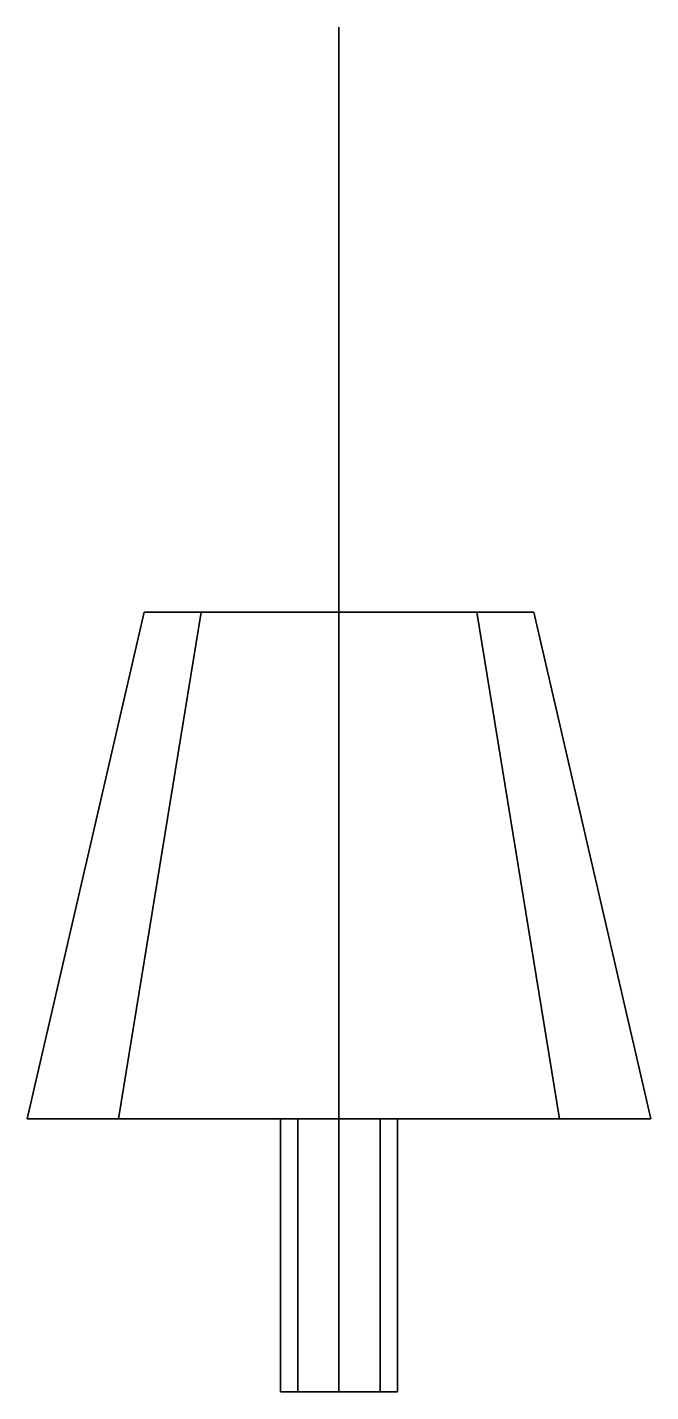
# Model space of a CAD drawing. Extents: x -0.16 to 0.16, y 18.09 to 18.79.
import ezdxf

# ---------------------------------------------------------------- set-up
doc = ezdxf.new("R2010")
doc.units = 0
doc.layers.add('PROPELLER', color=1, linetype='CONTINUOUS')

msp = doc.modelspace()

# ---------------------------------------------------------------- linework, layer by layer
at = {"layer": 'PROPELLER'}
for points in [[(0, 18.79, 0.63), (0, 18.71, 0.45), (0, 18.4, 0.45), (0, 18.58, 0.63)], [(0, 18.58, 0.63), (0, 18.4, 0.45), (0, 18.71, 0.45), (0, 18.79, 0.63)], [(0, 18.68, 0.78), (0, 18.58, 0.63), (0, 18.79, 0.63), (0, 18.79, 0.78)], [(0, 18.79, 0.78), (0, 18.79, 0.63), (0, 18.58, 0.63), (0, 18.68, 0.78)], [(0, 18.79, -0.78), (0, 18.79, -0.63), (0, 18.58, -0.63), (0, 18.68, -0.78)], [(0, 18.68, -0.78), (0, 18.58, -0.63), (0, 18.79, -0.63), (0, 18.79, -0.78)], [(0, 18.58, -0.63), (0, 18.4, -0.45), (0, 18.71, -0.45), (0, 18.79, -0.63)], [(0, 18.79, -0.63), (0, 18.71, -0.45), (0, 18.4, -0.45), (0, 18.58, -0.63)], [(0, 18.4, 0.45), (0, 18.23, 0.2), (0, 18.57, 0.2), (0, 18.71, 0.45)], [(0, 18.71, 0.45), (0, 18.57, 0.2), (0, 18.23, 0.2), (0, 18.4, 0.45)], [(0, 18.4, -0.45), (0, 18.23, -0.2), (0, 18.57, -0.2), (0, 18.71, -0.45)], [(0, 18.71, -0.45), (0, 18.57, -0.2), (0, 18.23, -0.2), (0, 18.4, -0.45)], [(0, 18.57, 0.2), (0, 18.49, 0.1), (0, 18.23, 0.16), (0, 18.23, 0.2)], [(0, 18.23, 0.2), (0, 18.23, 0.16), (0, 18.49, 0.1), (0, 18.57, 0.2)], [(0, 18.23, -0.2), (0, 18.23, -0.16), (0, 18.49, -0.1), (0, 18.57, -0.2)], [(0, 18.57, -0.2), (0, 18.49, -0.1), (0, 18.23, -0.16), (0, 18.23, -0.2)], [(-0.11314, 18.23, -0.11314), (-0.16, 18.23), (-0.1, 18.49), (-0.07071, 18.49, -0.07071)], [(-0.16, 18.23), (-0.11314, 18.23, 0.11314), (-0.07071, 18.49, 0.07071), (-0.1, 18.49)], [(0, 18.23, -0.16), (-0.11314, 18.23, -0.11314), (-0.07071, 18.49, -0.07071), (0, 18.49, -0.1)], [(-0.11314, 18.23, 0.11314), (0, 18.23, 0.16), (0, 18.49, 0.1), (-0.07071, 18.49, 0.07071)], [(-0.1, 18.49), (-0.07071, 18.49, 0.07071), (0, 18.49, 0.1), (-0.07071, 18.49, -0.07071)], [(-0.07071, 18.49, -0.07071), (0, 18.49, 0.1), (0.07071, 18.49, 0.07071), (0, 18.49, -0.1)], [(0.11314, 18.23, -0.11314), (0, 18.23, -0.16), (0, 18.49, -0.1), (0.07071, 18.49, -0.07071)], [(0, 18.23, 0.16), (0.11314, 18.23, 0.11314), (0.07071, 18.49, 0.07071), (0, 18.49, 0.1)], [(0, 18.49, -0.1), (0.07071, 18.49, 0.07071), (0.1, 18.49), (0.07071, 18.49, -0.07071)], [(0.16, 18.23), (0.11314, 18.23, -0.11314), (0.07071, 18.49, -0.07071), (0.1, 18.49)], [(0.11314, 18.23, 0.11314), (0.16, 18.23), (0.1, 18.49), (0.07071, 18.49, 0.07071)], [(-0.02121, 18.23, 0.02121), (-0.03, 18.23), (-0.03, 18.09), (-0.02121, 18.09, 0.02121)], [(-0.03, 18.23), (-0.02121, 18.23, -0.02121), (-0.02121, 18.09, -0.02121), (-0.03, 18.09)], [(0, 18.23, 0.03), (-0.02121, 18.23, 0.02121), (-0.02121, 18.09, 0.02121), (0, 18.09, 0.03)], [(-0.02121, 18.23, -0.02121), (0, 18.23, -0.03), (0, 18.09, -0.03), (-0.02121, 18.09, -0.02121)], [(0.02121, 18.23, 0.02121), (0, 18.23, 0.03), (0, 18.09, 0.03), (0.02121, 18.09, 0.02121)], [(0, 18.23, -0.03), (0.02121, 18.23, -0.02121), (0.02121, 18.09, -0.02121), (0, 18.09, -0.03)], [(0.03, 18.23), (0.02121, 18.23, 0.02121), (0.02121, 18.09, 0.02121), (0.03, 18.09)], [(0.02121, 18.23, -0.02121), (0.03, 18.23), (0.03, 18.09), (0.02121, 18.09, -0.02121)]]:
    msp.add_3dface(points, dxfattribs=at)

doc.saveas('drawing.dxf')
